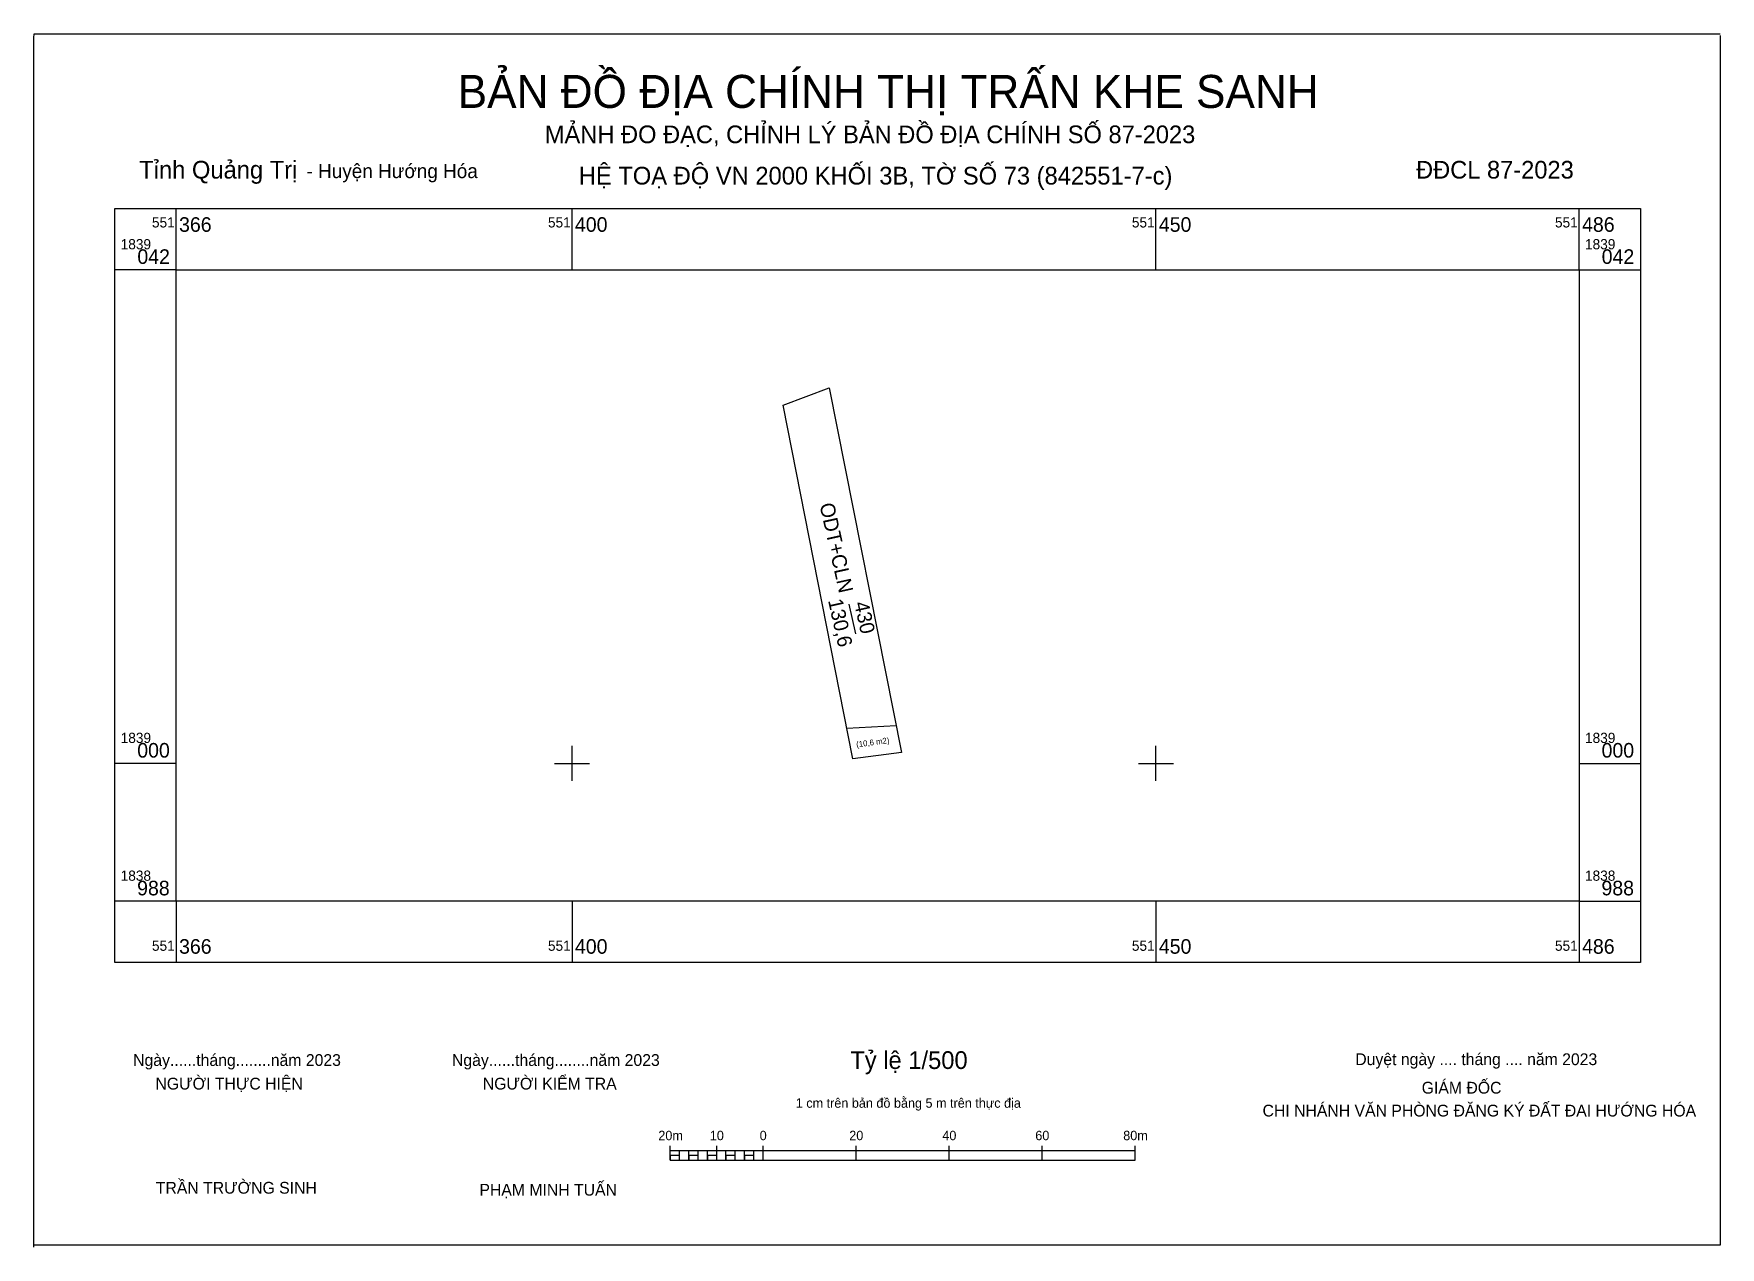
# Model space of a CAD drawing. Extents: x 551354 to 551498, y 1838959 to 1839062.
import ezdxf

# ---------------------------------------------------------------- set-up
doc = ezdxf.new("R2010")
doc.units = 0
for name, color, linetype in [('Level 10', 7, 'Continuous'), ('Level 11', 7, 'Continuous'), ('Level 13', 7, 'Continuous'), ('Level 17', 7, 'Continuous'), ('Level 2', 7, 'Continuous'), ('Level 63', 7, 'Continuous')]:
    doc.layers.add(name, color=color, linetype=linetype)

msp = doc.modelspace()

# ---------------------------------------------------------------- linework, layer by layer
at = {"layer": 'Level 10'}
msp.add_line((551423.53, 1839003.03), (551427.75, 1839003.25), dxfattribs=at)
msp.add_lwpolyline([(551428.21, 1839000.94), (551424.05, 1839000.39), (551418.08, 1839030.67), (551422.01, 1839032.16), (551428.21, 1839000.94)], dxfattribs=at)
at = {"layer": 'Level 11'}
for p, q in [((551353.91, 1839062.15), (551353.95, 1839062.5)), ((551353.91, 1838958.56), (551353.91, 1839062.15)), ((551353.95, 1839062.5), (551498.32, 1839062.5)), ((551498.32, 1839062.34), (551498.32, 1838958.75)), ((551498.32, 1838958.74), (551353.95, 1838958.74))]:
    msp.add_line(p, q, dxfattribs=at)
at = {"layer": 'Level 13'}
msp.add_line((551423.71, 1839013.65), (551424.27, 1839011.11), dxfattribs=at)
at = {"layer": 'Level 2'}
for p, q in [((551408.41, 1838966.03), (551408.41, 1838967.24)), ((551408.41, 1838966.84), (551448.21, 1838966.84)), ((551409.2, 1838966.03), (551409.2, 1838966.84)), ((551410, 1838966.03), (551410, 1838966.84)), ((551410.79, 1838966.03), (551410.79, 1838966.84)), ((551411.59, 1838966.03), (551411.59, 1838966.84)), ((551412.39, 1838966.03), (551412.39, 1838967.24)), ((551413.18, 1838966.03), (551413.18, 1838966.84)), ((551413.98, 1838966.03), (551413.98, 1838966.84)), ((551414.77, 1838966.03), (551414.77, 1838966.84)), ((551415.57, 1838966.03), (551415.57, 1838966.84)), ((551416.37, 1838966.03), (551416.37, 1838967.24)), ((551424.33, 1838966.03), (551424.33, 1838967.24)), ((551432.29, 1838966.03), (551432.29, 1838967.24)), ((551440.25, 1838966.03), (551440.25, 1838967.24)), ((551448.21, 1838966.03), (551448.21, 1838967.24)), ((551408.41, 1838966.03), (551448.21, 1838966.03))]:
    msp.add_line(p, q, dxfattribs=at)
for points in [[(551408.41, 1838966.03), (551409.2, 1838966.03), (551409.2, 1838966.43), (551408.41, 1838966.43)], [(551410, 1838966.03), (551410.79, 1838966.03), (551410.79, 1838966.43), (551410, 1838966.43)], [(551411.59, 1838966.03), (551412.39, 1838966.03), (551412.39, 1838966.43), (551411.59, 1838966.43)], [(551413.18, 1838966.03), (551413.98, 1838966.03), (551413.98, 1838966.43), (551413.18, 1838966.43)], [(551414.77, 1838966.03), (551415.57, 1838966.03), (551415.57, 1838966.43), (551414.77, 1838966.43)]]:
    msp.add_lwpolyline(points, close=True, dxfattribs=at)
at = {"layer": 'Level 63'}
for p, q in [((551366.1, 1839042.28), (551366.1, 1839047.53)), ((551400, 1839042.28), (551400, 1839047.53)), ((551450, 1839042.28), (551450, 1839047.53)), ((551486.24, 1839042.28), (551486.24, 1839047.53)), ((551366.1, 1839042.28), (551360.85, 1839042.28)), ((551486.24, 1839042.28), (551491.49, 1839042.28)), ((551400, 1838998.5), (551400, 1839001.5)), ((551450, 1838998.5), (551450, 1839001.5)), ((551366.1, 1839000), (551360.85, 1839000)), ((551398.5, 1839000), (551401.5, 1839000)), ((551448.5, 1839000), (551451.5, 1839000)), ((551486.24, 1839000), (551491.49, 1839000)), ((551366.1, 1838988.2), (551360.85, 1838988.2)), ((551366.1, 1838988.2), (551366.1, 1838982.95)), ((551400, 1838988.2), (551400, 1838982.95)), ((551450, 1838988.2), (551450, 1838982.95)), ((551486.24, 1838988.2), (551486.24, 1838982.95)), ((551486.24, 1838988.2), (551491.49, 1838988.2))]:
    msp.add_line(p, q, dxfattribs=at)
for points in [[(551360.85, 1839047.53), (551491.49, 1839047.53), (551491.49, 1838982.95), (551360.85, 1838982.95), (551360.85, 1839047.53)], [(551366.1, 1839042.28), (551486.24, 1839042.28), (551486.24, 1838988.2), (551366.1, 1838988.2), (551366.1, 1839042.28)]]:
    msp.add_lwpolyline(points, dxfattribs=at)

# ---------------------------------------------------------------- texts
at = {"layer": 'Level 13'}
for s, p in [('ODT+CLN', (551421.19, 1839022.17)), ('130,6', (551421.92, 1839013.96)), ('430', (551424.15, 1839013.73))]:
    msp.add_text(s, height=1.25, rotation=282.4502, dxfattribs=at).set_placement(p)
at = {"layer": 'Level 17'}
msp.add_text('(10,6 m2)', height=0.5, rotation=7.5441, dxfattribs=at).set_placement((551424.37, 1839001.37))
at = {"layer": 'Level 2'}
for s, height, p in [('BẢN ĐỒ ĐỊA CHÍNH THỊ TRẤN KHE SANH', 2.827, (551390.21, 1839056.14)), ('MẢNH ĐO ĐẠC, CHỈNH LÝ BẢN ĐỒ ĐỊA CHÍNH SỐ 87-2023', 1.5143, (551397.67, 1839053.12)), ('Tỉnh Quảng Trị', 1.5185, (551362.94, 1839050.09)), ('- Huyện Hướng Hóa', 1.2116, (551377.27, 1839050.13)), ('HỆ TOẠ ĐỘ VN 2000 KHỐI 3B, TỜ SỐ 73 (842551-7-c)', 1.5185, (551400.58, 1839049.58)), (' ĐĐCL 87-2023', 1.5143, (551471.71, 1839050.09)), ('Ngày......tháng........năm 2023', 1.0099, (551362.42, 1838974.09)), ('Ngày......tháng........năm 2023', 1.0099, (551389.72, 1838974.09)), ('Tỷ lệ 1/500', 1.5189, (551423.83, 1838973.83)), ('Duyệt ngày .... tháng .... năm 2023', 1.0099, (551467.07, 1838974.16)), ('NGƯỜI KIỂM TRA', 1.0099, (551392.36, 1838972.07)), ('NGƯỜI THỰC HIỆN', 1.0099, (551364.33, 1838972.07)), ('GIÁM ĐỐC', 1.01, (551472.76, 1838971.72)), ('1 cm trên bản đồ bằng 5 m trên thực địa', 0.8078, (551419.16, 1838970.51)), ('CHI NHÁNH VĂN PHÒNG ĐĂNG KÝ ĐẤT ĐAI HƯỚNG HÓA', 1.0099, (551459.13, 1838969.76)), ('20m', 0.808, (551407.39, 1838967.73)), ('10', 0.808, (551411.8, 1838967.73)), ('0', 0.808, (551416.07, 1838967.73)), ('20', 0.808, (551423.74, 1838967.73)), ('40', 0.808, (551431.71, 1838967.73)), ('60', 0.808, (551439.67, 1838967.73)), ('80m', 0.808, (551447.2, 1838967.73)), ('TRẦN TRƯỜNG SINH', 1.0099, (551364.36, 1838963.15)), ('PHẠM MINH TUẤN', 1.0099, (551392.07, 1838962.98))]:
    msp.add_text(s, height=height, dxfattribs=at).set_placement(p)
at = {"layer": 'Level 63'}
for s, height, p in [('551', 0.875, (551364.03, 1839045.9)), ('366', 1.25, (551366.35, 1839045.53)), ('551', 0.875, (551397.94, 1839045.9)), ('400', 1.25, (551400.25, 1839045.53)), ('551', 0.875, (551447.94, 1839045.9)), ('450', 1.25, (551450.25, 1839045.53)), ('551', 0.875, (551484.17, 1839045.9)), ('486', 1.25, (551486.49, 1839045.53)), ('1839', 0.875, (551361.35, 1839044.03)), ('1839', 0.875, (551486.74, 1839044.03)), ('042', 1.25, (551362.78, 1839042.78)), ('042', 1.25, (551488.17, 1839042.78)), ('1839', 0.875, (551361.35, 1839001.75)), ('1839', 0.875, (551486.74, 1839001.75)), ('000', 1.25, (551362.77, 1839000.5)), ('000', 1.25, (551488.16, 1839000.5)), ('1838', 0.875, (551361.35, 1838989.95)), ('1838', 0.875, (551486.74, 1838989.95)), ('988', 1.25, (551362.76, 1838988.7)), ('988', 1.25, (551488.15, 1838988.7)), ('366', 1.25, (551366.35, 1838983.7)), ('400', 1.25, (551400.25, 1838983.7)), ('450', 1.25, (551450.25, 1838983.7)), ('486', 1.25, (551486.49, 1838983.7)), ('551', 0.875, (551364.03, 1838983.95)), ('551', 0.875, (551397.94, 1838983.95)), ('551', 0.875, (551447.94, 1838983.95)), ('551', 0.875, (551484.17, 1838983.95))]:
    msp.add_text(s, height=height, dxfattribs=at).set_placement(p)

doc.saveas('drawing.dxf')
